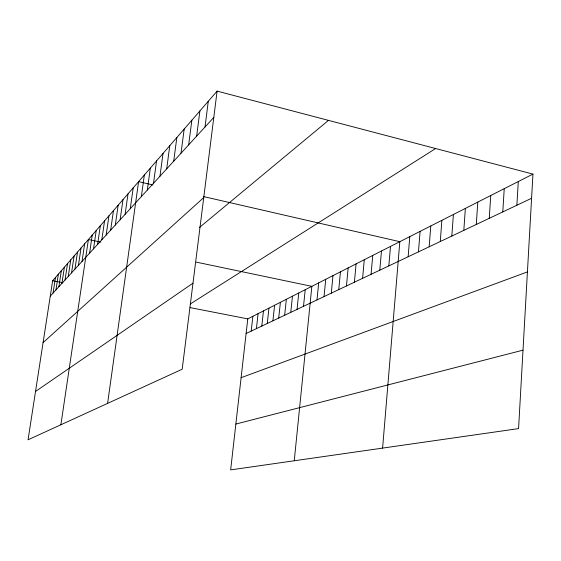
<?xml version="1.0" encoding="UTF-8"?>
<svg xmlns="http://www.w3.org/2000/svg" width="561" height="561" viewBox="0 0 561 561"><rect width="100%" height="100%" fill="white"/><g stroke="black" fill="none" stroke-linecap="round" stroke-linejoin="round"><path stroke-width="0.84" d="M532.95 174.099L518.574 428.611L230.655 469.887L247.773 318.879L532.95 174.099L217.1 91.113L52.65 280.738L28.05 439.803L182.185 369.229L217.1 91.113M516.877 205.242L518.287 181.54M502.782 211.918L504.234 188.678M489.262 218.327L490.749 195.523M476.282 224.47L477.797 202.093M463.814 230.382L465.357 208.412M451.822 236.062L453.393 214.491M440.287 241.525L441.872 220.333M429.172 246.791L430.785 225.971M418.464 251.861L420.091 231.398M408.142 256.756L409.782 236.63M382.595 448.106L399.832 241.686L203.545 196.574M388.836 265.9L390.498 246.419M379.804 270.178L381.473 251.005M371.059 274.322L372.742 255.437M362.595 278.333L364.285 259.729M354.398 282.211L356.088 263.887M346.46 285.977L348.15 267.92M338.753 289.63L340.45 271.833M324.034 296.601L325.731 279.301M331.285 293.165L332.982 275.619M316.993 299.939L318.69 282.877M294.252 460.77L311.853 286.348L196.28 262.134M303.508 306.327L305.205 289.721M290.766 312.358L292.463 296.194M297.05 309.384L298.747 293.003M284.658 315.254L286.348 299.301M272.919 320.815L274.602 305.261M278.712 318.073L280.395 302.323M267.274 323.487L268.957 308.129M256.426 328.627L258.095 313.641M261.784 326.095L263.46 310.92M251.209 331.102L252.871 316.292M196.652 136.141L199.891 110.952M205.024 126.989L208.292 101.261M188.657 144.878L191.862 120.208M181.007 153.237L184.19 129.065M173.693 161.231L176.841 137.536M159.955 176.245L163.041 153.448M166.68 168.896L169.794 145.657M153.504 183.293L156.561 160.916M141.351 196.574L144.345 175.004M147.312 190.067L150.334 168.097M107.6 403.38L138.588 181.645L152.95 184.948M125.103 214.337L128.006 193.847M130.271 208.692L133.202 187.858M115.307 225.045L118.147 205.214M120.117 219.786L122.992 199.632M101.807 239.799L104.563 220.873M106.155 235.045L108.946 215.831M110.657 230.129L113.469 210.606M93.526 248.853L96.226 230.494M97.6 244.4L100.328 225.76M60.883 424.768L88.393 239.526L100.791 242.121M89.571 253.172L92.249 235.08M74.936 269.168L77.509 252.078M78.435 265.346L81.029 248.018M82.032 261.412L84.655 243.832M65.034 279.988L67.53 263.579M68.246 276.482L70.763 259.855M71.542 272.877L74.087 256.019M53.071 293.073L55.469 277.492M55.939 289.932L58.365 274.154M58.891 286.706L61.338 270.725M61.92 283.396L64.389 267.197M50.273 296.124L213.797 117.396M43.078 342.617L203.727 197.598M199.541 227.422L328.48 120.377M35.525 391.459L192.984 283.172M190.263 303.985L435.624 148.525M246.111 333.515L531.583 198.271M241.104 377.693L527.424 271.896M235.851 424.053L523.006 350.169M52.65 280.738L62.846 282.73M190.053 307.596L247.773 318.879"/></g></svg>
